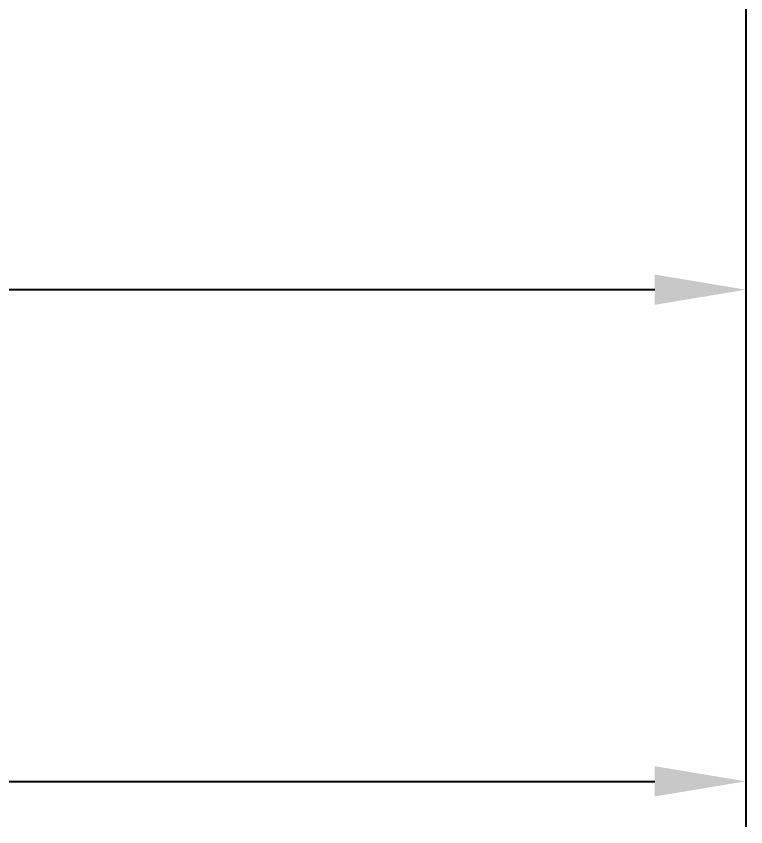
# Model space of a CAD drawing. Header units: millimetres. Extents: x 221 to 2771, y 196 to 840.
# Drawn here: x 624.22 to 644.27, y 588.76 to 611.06 of the extents above; entities that cross this region are included whole.
import ezdxf

# ---------------------------------------------------------------- set-up
doc = ezdxf.new("R2010")
doc.units = ezdxf.units.MM
doc.header["$PDMODE"] = 1
doc.styles.get("Standard").update_dxf_attribs({"font": 'arial.ttf'})
doc.dimstyles.new('ISO-25$0', dxfattribs={"dimtxt": 2.5, "dimasz": 2.5, "dimexe": 1.25, "dimexo": 0.625, "dimtad": 1, "dimdec": 1, "dimtxsty": 'Standard', "dimcen": 2.5, "dimadec": 0, "dimazin": 0, "dimtfac": 1, "dimtdec": 1, "dimtmove": 0, "dimatfit": 3, "dimfxl": 1, "dimarcsym": 0})

# ---------------------------------------------------------------- blocks, each defined once
blk = doc.blocks.new('*D101')
at = {"color": 0, "lineweight": -2}
for p, q in [((488.363, 612.868), (488.363, 588.761)), ((644.272, 612.868), (644.272, 588.761)), ((490.863, 590.011), (641.772, 590.011))]:
    blk.add_line(p, q, dxfattribs=at)
at = {"color": 0}
for points in [[(490.863, 590.427), (490.863, 589.594), (488.363, 590.011)], [(641.772, 589.594), (641.772, 590.427), (644.272, 590.011)]]:
    blk.add_solid(points, dxfattribs=at)
at = {"layer": 'Defpoints', "color": 0}
for p in [(488.363, 613.493), (644.272, 613.493), (644.272, 590.011)]:
    blk.add_point(p, dxfattribs=at)
at = {"color": 0, "insert": (566.318, 592.393), "char_height": 2.5, "attachment_point": 5}
blk.add_mtext('{\\H1.4x;2L}', dxfattribs=at)
blk = doc.blocks.new('*D102')
at = {"color": 0, "lineweight": -2}
for p, q in [((644.272, 612.868), (644.272, 602.284)), ((641.772, 603.534), (589.329, 603.534)), ((586.829, 602.909), (586.829, 602.284))]:
    blk.add_line(p, q, dxfattribs=at)
at = {"color": 0}
for points in [[(589.329, 603.951), (589.329, 603.118), (586.829, 603.534)], [(641.772, 603.118), (641.772, 603.951), (644.272, 603.534)]]:
    blk.add_solid(points, dxfattribs=at)
at = {"layer": 'Defpoints', "color": 0}
for p in [(644.272, 613.493), (586.829, 603.534), (586.829, 603.534)]:
    blk.add_point(p, dxfattribs=at)
at = {"color": 0, "insert": (615.55, 605.916), "char_height": 2.5, "attachment_point": 5}
blk.add_mtext('{\\H1.4x;L1}', dxfattribs=at)

msp = doc.modelspace()

# ---------------------------------------------------------------- dimensions: what is measured, and where the dimension line sits
at = {"color": 7}
dim = msp.add_linear_dim(base=(644.272, 590.011), p1=(488.363, 613.493), p2=(644.272, 613.493), text='{\\H1.4x;2L}', dimstyle='ISO-25$0', override={"dimlfac": 1, "dimtolj": 0}, dxfattribs=at)
dim.commit()
dim.dimension.update_dxf_attribs({"geometry": '*D101', "text_midpoint": (566.318, 592.393)})
dim = msp.add_linear_dim(base=(586.829, 603.534), p1=(644.272, 613.493), p2=(586.829, 603.534), angle=180, text='{\\H1.4x;L1}', dimstyle='ISO-25$0', override={"dimlfac": 1, "dimtolj": 0}, dxfattribs=at)
dim.commit()
dim.dimension.update_dxf_attribs({"geometry": '*D102', "text_midpoint": (615.55, 603.534), "dimtype": 160})

doc.saveas('drawing.dxf')
